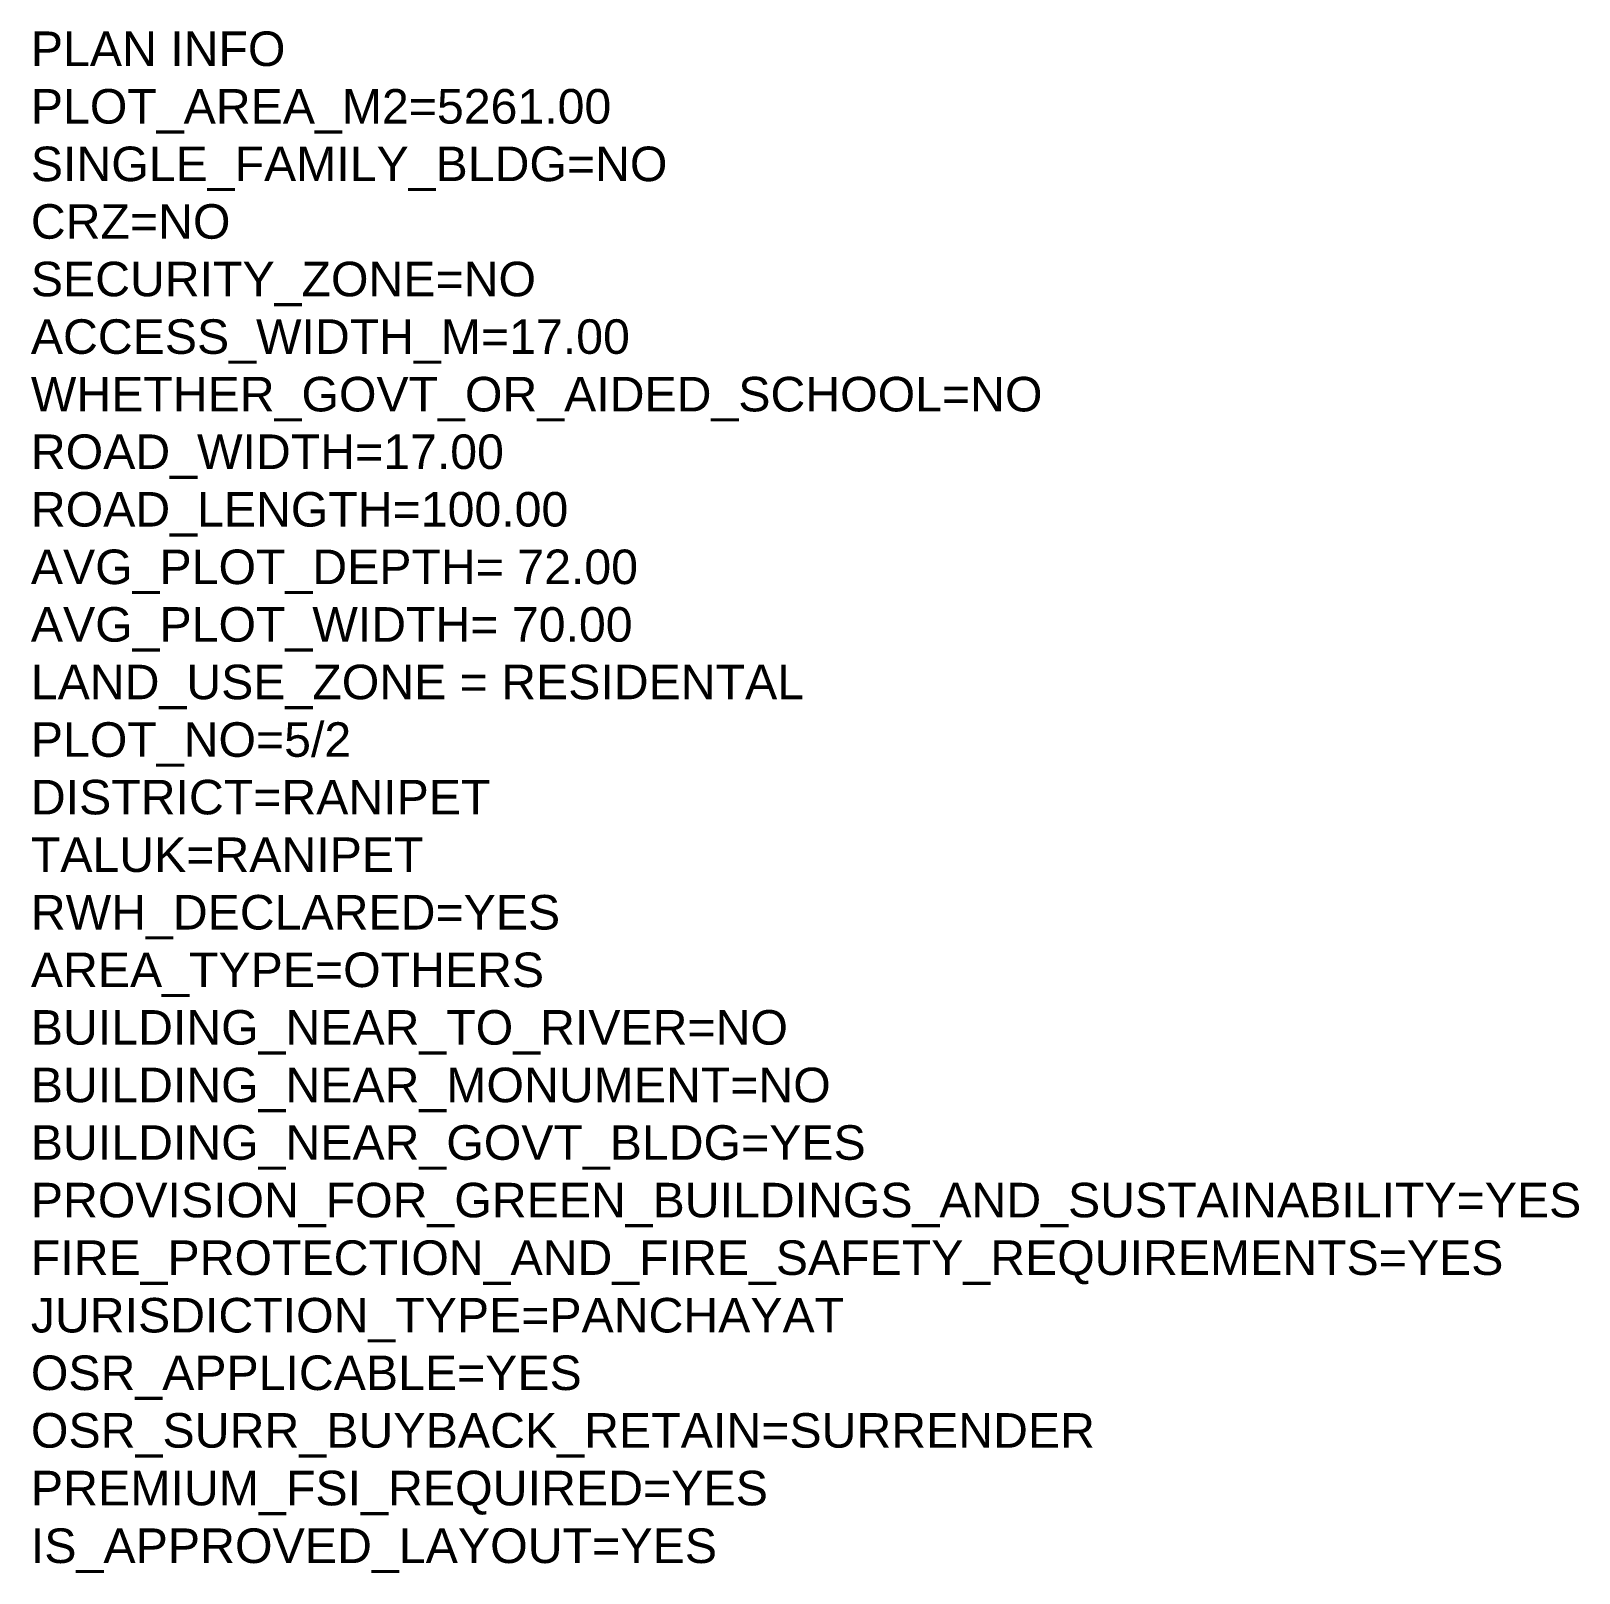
# Model space of a CAD drawing. Header units: metres. Extents: x 10 to 343, y 349 to 530.
# Drawn here: x 9.7 to 116.7, y 385.1 to 491.6 of the extents above; entities that cross this region are included whole.
import ezdxf

# ---------------------------------------------------------------- set-up
doc = ezdxf.new("R2010")
doc.units = ezdxf.units.M
doc.layers.add('PLAN_INFO', color=1, linetype='Continuous', plot=False)
doc.styles.get("Standard").update_dxf_attribs({"font": 'arial.ttf'})

msp = doc.modelspace()

# ---------------------------------------------------------------- texts
at = {"layer": 'PLAN_INFO', "insert": (9.7222, 491.5979), "char_height": 2.385248, "width": 86.287739, "attachment_point": 1}
msp.add_mtext('PLAN INFO\\PPLOT_AREA_M2=5261.00\\PSINGLE_FAMILY_BLDG=NO\\PCRZ=NO\\PSECURITY_ZONE=NO\\PACCESS_WIDTH_M=17.00\\PWHETHER_GOVT_OR_AIDED_SCHOOL=NO\\PROAD_WIDTH=17.00\\PROAD_LENGTH=100.00\\PAVG_PLOT_DEPTH= 72.00\\PAVG_PLOT_WIDTH= 70.00\\PLAND_USE_ZONE = RESIDENTAL\\PPLOT_NO=5/2\\PDISTRICT=RANIPET\\PTALUK=RANIPET \\PRWH_DECLARED=YES\\PAREA_TYPE=OTHERS\\PBUILDING_NEAR_TO_RIVER=NO\\PBUILDING_NEAR_MONUMENT=NO\\PBUILDING_NEAR_GOVT_BLDG=YES\\PPROVISION_FOR_GREEN_BUILDINGS_AND_SUSTAINABILITY=YES\\PFIRE_PROTECTION_AND_FIRE_SAFETY_REQUIREMENTS=YES\\PJURISDICTION_TYPE=PANCHAYAT\\POSR_APPLICABLE=YES\\P{\\H1.00199x;OSR_SURR_BUYBACK_RETAIN}=SURRENDER\\P{\\H1.00199x;PREMIUM_FSI_REQUIRED=YES\\PIS_APPROVED_LAYOUT=YES}', dxfattribs=at)

doc.saveas('drawing.dxf')
